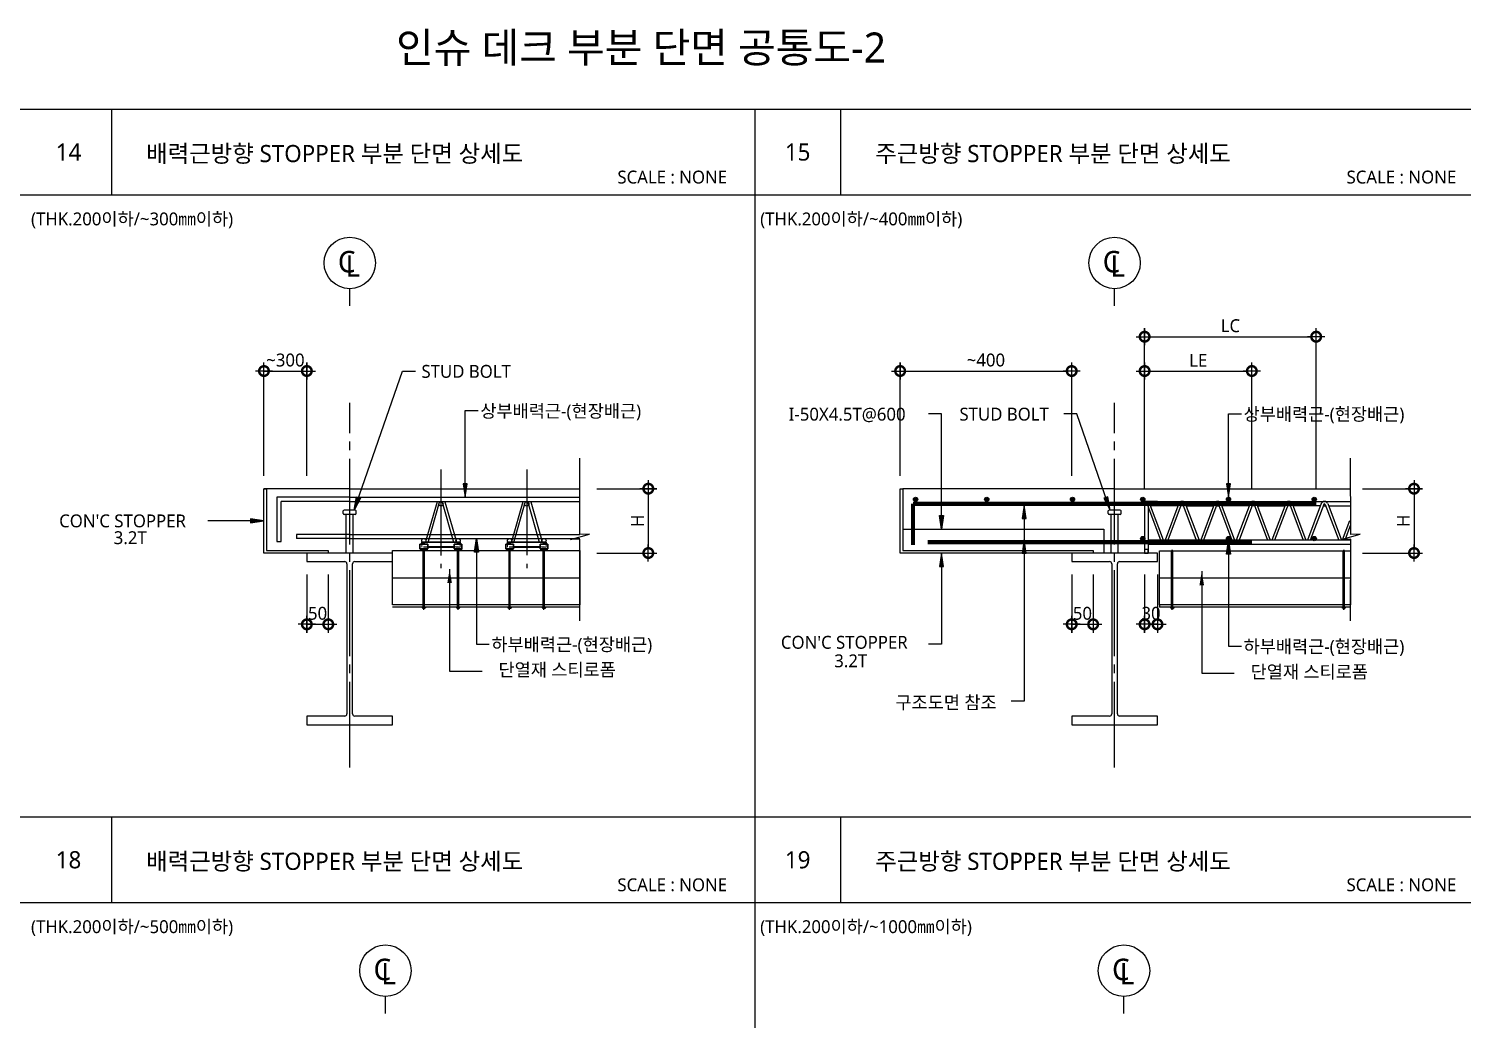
# Model space of a CAD drawing. Extents: x 517 to 33347, y 263 to 5437.
# Drawn here: x 19045 to 22387, y 3128 to 5437 of the extents above; entities that cross this region are included whole.
import ezdxf
from ezdxf.enums import TextEntityAlignment as Align

# ---------------------------------------------------------------- set-up
doc = ezdxf.new("R2010")
doc.units = 0
doc.header["$LTSCALE"] = 10
doc.header["$MEASUREMENT"] = 0
for name, pattern in [('CEN', [26, 20, -2, 2, -2]), ('CENTER', [2, 1.25, -0.25, 0.25, -0.25]), ('HIDDEN', [3, 2, -1])]:
    doc.linetypes.add(name, pattern=pattern)
for name, color, linetype in [('7DIM', 7, 'Continuous'), ('CEN', 1, 'CEN'), ('E', 7, 'Continuous'), ('E2', 7, 'Continuous'), ('SEC', 7, 'Continuous'), ('SYM', 6, 'Continuous'), ('SYM-BUB', 3, 'Continuous'), ('SYM-LEAD', 6, 'Continuous'), ('TABLE', 7, 'Continuous'), ('TEXT', 3, 'Continuous'), ('단열재', 7, 'Continuous')]:
    doc.layers.add(name, color=color, linetype=linetype)
for name, color, linetype, lineweight in [('숨은선', 2, 'HIDDEN', 20), ('외형선', 3, 'Continuous', 35), ('치수선', 1, 'Continuous', 18)]:
    doc.layers.add(name, color=color, linetype=linetype, lineweight=lineweight)
doc.styles.add('HD', font='malgun.ttf')
doc.styles.get("Standard").update_dxf_attribs({"font": 'malgun.ttf'})
doc.styles.add('스타일1', font='malgun.ttf')
doc.linetypes.add('BATTING', pattern='A,0.0001,-0.1,[134,ltypeshp.shx,S=0.1,R=0,X=-0.1,Y=0],-0.2,[134,ltypeshp.shx,S=0.1,R=180,X=0.1,Y=0],-0.1', length=0.4001)
doc.dimstyles.new('CJA', dxfattribs={"dimscale": 200, "dimtxt": 3, "dimasz": 1, "dimexe": 2, "dimexo": 3, "dimgap": 1, "dimtad": 1, "dimdec": 0, "dimzin": 1, "dimdsep": 46, "dimlunit": 6, "dimtxsty": '스타일1', "dimblk": 'GAUN-DOT', "dimcen": -2, "dimdle": 2, "dimclrd": 256, "dimclre": 256, "dimclrt": 3, "dimadec": 0, "dimazin": 0, "dimtfac": 1, "dimtdec": 0, "dimtix": 1, "dimtmove": 2, "dimatfit": 3, "dimldrblk": 'DOTSMALL', "dimfxl": 1, "dimtolj": 1, "dimtzin": 1, "dimarcsym": 0})
doc.dimstyles.new('ISO-25', dxfattribs={"dimtxt": 2.5, "dimasz": 2.5, "dimexe": 1.25, "dimexo": 0.625, "dimtad": 1, "dimtxsty": 'Standard', "dimcen": 2.5, "dimadec": 0, "dimazin": 0, "dimtfac": 1, "dimtmove": 0, "dimatfit": 3, "dimfxl": 1, "dimarcsym": 0})

# ---------------------------------------------------------------- blocks, each defined once
blk = doc.blocks.new('GAUN-DOT')
at = {"linetype": 'ByBlock'}
for p, q in [((2, 0), (-2, 0)), ((0, -2), (0, 2))]:
    blk.add_line(p, q, dxfattribs=at)
at = {"const_width": 2.25}
blk.add_lwpolyline([(0, 0.28125, 1), (0, -0.28125, 1)], format="xyb", close=True, dxfattribs=at)
blk = doc.blocks.new('*D132')
at = {"layer": '7DIM', "linetype": 'ByBlock', "lineweight": -2, "transparency": 16777216}
for p, q in [((22154.5, 4364.7), (22294.5, 4364.7)), ((22274.5, 4354.7), (22274.5, 4224.7)), ((22154.5, 4214.7), (22294.5, 4214.7))]:
    blk.add_line(p, q, dxfattribs=at)
at = {"layer": 'DEFPOINTS', "color": 0, "linetype": 'ByBlock', "transparency": 16777216}
for p in [(22124.5, 4364.7), (22124.5, 4214.7), (22274.5, 4214.7)]:
    blk.add_point(p, dxfattribs=at)
at = {"layer": '7DIM', "linetype": 'ByBlock', "lineweight": -2, "transparency": 16777216, "xscale": 10, "yscale": 10, "zscale": 10}
for p, rotation in [((22274.5, 4364.7), 90), ((22274.5, 4214.7), 270)]:
    blk.add_blockref('GAUN-DOT', p, dxfattribs=dict(at, rotation=rotation))
at = {"layer": '7DIM', "color": 3, "linetype": 'ByBlock', "transparency": 16777216, "insert": (22249.5, 4289.7), "char_height": 30, "attachment_point": 5, "rotation": 90, "style": '스타일1'}
blk.add_mtext('\\A1;H', dxfattribs=at)
blk = doc.blocks.new('_DotSmall')
at = {"color": 0, "linetype": 'ByBlock', "const_width": 0.5}
blk.add_lwpolyline([(-0.0625, 0, 1), (0.0625, 0, 1)], format="xyb", close=True, dxfattribs=at)
blk = doc.blocks.new('*D141')
at = {"layer": '7DIM', "linetype": 'ByBlock', "lineweight": -2, "transparency": 16777216}
for p, q in [((21476.4, 4164.7), (21476.4, 4028.5)), ((21526.4, 4164.7), (21526.4, 4028.5)), ((21466.4, 4048.5), (21456.4, 4048.5)), ((21476.4, 4048.5), (21526.4, 4048.5)), ((21536.4, 4048.5), (21546.4, 4048.5))]:
    blk.add_line(p, q, dxfattribs=at)
at = {"layer": 'DEFPOINTS', "color": 0, "linetype": 'ByBlock', "transparency": 16777216}
for p in [(21476.4, 4194.7), (21526.4, 4194.7), (21526.4, 4048.5)]:
    blk.add_point(p, dxfattribs=at)
at = {"layer": '7DIM', "linetype": 'ByBlock', "lineweight": -2, "transparency": 16777216, "xscale": 10, "yscale": 10, "zscale": 10}
blk.add_blockref('GAUN-DOT', (21476.4, 4048.5), dxfattribs=at)
at = {"layer": '7DIM', "linetype": 'ByBlock', "lineweight": -2, "transparency": 16777216, "xscale": 10, "yscale": 10, "zscale": 10, "rotation": 180}
blk.add_blockref('GAUN-DOT', (21526.4, 4048.5), dxfattribs=at)
at = {"layer": '7DIM', "color": 3, "linetype": 'ByBlock', "transparency": 16777216, "insert": (21501.4, 4074), "char_height": 30, "attachment_point": 5, "style": '스타일1'}
blk.add_mtext('\\A1;50', dxfattribs=at)
blk = doc.blocks.new('*D142')
at = {"layer": '7DIM', "linetype": 'ByBlock', "lineweight": -2, "transparency": 16777216}
for p, q in [((21076.4, 4394.7), (21076.4, 4659)), ((21476.4, 4394.7), (21476.4, 4659)), ((21086.4, 4639), (21466.4, 4639))]:
    blk.add_line(p, q, dxfattribs=at)
at = {"layer": 'DEFPOINTS', "color": 0, "linetype": 'ByBlock', "transparency": 16777216}
for p in [(21476.4, 4639), (21076.4, 4364.7), (21476.4, 4364.7)]:
    blk.add_point(p, dxfattribs=at)
at = {"layer": '7DIM', "linetype": 'ByBlock', "lineweight": -2, "transparency": 16777216, "xscale": 10, "yscale": 10, "zscale": 10, "rotation": 180}
blk.add_blockref('GAUN-DOT', (21076.4, 4639), dxfattribs=at)
at = {"layer": '7DIM', "linetype": 'ByBlock', "lineweight": -2, "transparency": 16777216, "xscale": 10, "yscale": 10, "zscale": 10}
blk.add_blockref('GAUN-DOT', (21476.4, 4639), dxfattribs=at)
at = {"layer": '7DIM', "color": 3, "linetype": 'ByBlock', "transparency": 16777216, "insert": (21276.4, 4664.5), "char_height": 30, "attachment_point": 5, "style": '스타일1'}
blk.add_mtext('\\A1;~400', dxfattribs=at)
blk = doc.blocks.new('*D143')
at = {"layer": '7DIM', "linetype": 'ByBlock', "lineweight": -2, "transparency": 16777216}
for p, q in [((21646.4, 4364.7), (21646.4, 4659)), ((21896.4, 4364.7), (21896.4, 4659)), ((21656.4, 4639), (21886.4, 4639))]:
    blk.add_line(p, q, dxfattribs=at)
at = {"layer": 'DEFPOINTS', "color": 0, "linetype": 'ByBlock', "transparency": 16777216}
for p in [(21896.4, 4639), (21646.4, 4334.7), (21896.4, 4334.7)]:
    blk.add_point(p, dxfattribs=at)
at = {"layer": '7DIM', "linetype": 'ByBlock', "lineweight": -2, "transparency": 16777216, "xscale": 10, "yscale": 10, "zscale": 10, "rotation": 180}
blk.add_blockref('GAUN-DOT', (21646.4, 4639), dxfattribs=at)
at = {"layer": '7DIM', "linetype": 'ByBlock', "lineweight": -2, "transparency": 16777216, "xscale": 10, "yscale": 10, "zscale": 10}
blk.add_blockref('GAUN-DOT', (21896.4, 4639), dxfattribs=at)
at = {"layer": '7DIM', "color": 3, "linetype": 'ByBlock', "transparency": 16777216, "insert": (21771.4, 4664), "char_height": 30, "attachment_point": 5, "style": '스타일1'}
blk.add_mtext('\\A1;LE', dxfattribs=at)
blk = doc.blocks.new('*D144')
at = {"layer": '7DIM', "linetype": 'ByBlock', "lineweight": -2, "transparency": 16777216}
for p, q in [((21646.4, 4364.7), (21646.4, 4739)), ((21656.4, 4719), (22036.4, 4719)), ((22046.4, 4364.7), (22046.4, 4739))]:
    blk.add_line(p, q, dxfattribs=at)
at = {"layer": 'DEFPOINTS', "color": 0, "linetype": 'ByBlock', "transparency": 16777216}
for p in [(22046.4, 4719), (21646.4, 4334.7), (22046.4, 4334.7)]:
    blk.add_point(p, dxfattribs=at)
at = {"layer": '7DIM', "linetype": 'ByBlock', "lineweight": -2, "transparency": 16777216, "xscale": 10, "yscale": 10, "zscale": 10, "rotation": 180}
blk.add_blockref('GAUN-DOT', (21646.4, 4719), dxfattribs=at)
at = {"layer": '7DIM', "linetype": 'ByBlock', "lineweight": -2, "transparency": 16777216, "xscale": 10, "yscale": 10, "zscale": 10}
blk.add_blockref('GAUN-DOT', (22046.4, 4719), dxfattribs=at)
at = {"layer": '7DIM', "color": 3, "linetype": 'ByBlock', "transparency": 16777216, "insert": (21846.4, 4744.5), "char_height": 30, "attachment_point": 5, "style": '스타일1'}
blk.add_mtext('\\A1;LC', dxfattribs=at)
blk = doc.blocks.new('*D145')
at = {"layer": '7DIM', "linetype": 'ByBlock', "lineweight": -2, "transparency": 16777216}
for p, q in [((21646.4, 4164.7), (21646.4, 4028.5)), ((21676.4, 4164.7), (21676.4, 4028.5)), ((21636.4, 4048.5), (21626.4, 4048.5)), ((21676.4, 4048.5), (21646.4, 4048.5)), ((21686.4, 4048.5), (21696.4, 4048.5))]:
    blk.add_line(p, q, dxfattribs=at)
at = {"layer": 'DEFPOINTS', "color": 0, "linetype": 'ByBlock', "transparency": 16777216}
for p in [(21646.4, 4194.7), (21676.4, 4194.7), (21646.4, 4048.5)]:
    blk.add_point(p, dxfattribs=at)
at = {"layer": '7DIM', "linetype": 'ByBlock', "lineweight": -2, "transparency": 16777216, "xscale": 10, "yscale": 10, "zscale": 10}
blk.add_blockref('GAUN-DOT', (21646.4, 4048.5), dxfattribs=at)
at = {"layer": '7DIM', "linetype": 'ByBlock', "lineweight": -2, "transparency": 16777216, "xscale": 10, "yscale": 10, "zscale": 10, "rotation": 180}
blk.add_blockref('GAUN-DOT', (21676.4, 4048.5), dxfattribs=at)
at = {"layer": '7DIM', "color": 3, "linetype": 'ByBlock', "transparency": 16777216, "insert": (21661.4, 4074), "char_height": 30, "attachment_point": 5, "style": '스타일1'}
blk.add_mtext('\\A1;30', dxfattribs=at)
blk = doc.blocks.new('*D49')
at = {"layer": '7DIM', "linetype": 'ByBlock', "lineweight": -2, "transparency": 16777216}
for p, q in [((20369.3, 4364.7), (20509.3, 4364.7)), ((20489.3, 4354.7), (20489.3, 4224.7)), ((20369.3, 4214.7), (20509.3, 4214.7))]:
    blk.add_line(p, q, dxfattribs=at)
at = {"layer": 'DEFPOINTS', "color": 0, "linetype": 'ByBlock', "transparency": 16777216}
for p in [(20339.3, 4364.7), (20339.3, 4214.7), (20489.3, 4214.7)]:
    blk.add_point(p, dxfattribs=at)
at = {"layer": '7DIM', "linetype": 'ByBlock', "lineweight": -2, "transparency": 16777216, "xscale": 10, "yscale": 10, "zscale": 10}
for p, rotation in [((20489.3, 4364.7), 90), ((20489.3, 4214.7), 270)]:
    blk.add_blockref('GAUN-DOT', p, dxfattribs=dict(at, rotation=rotation))
at = {"layer": '7DIM', "color": 3, "linetype": 'ByBlock', "transparency": 16777216, "insert": (20464.3, 4289.7), "char_height": 30, "attachment_point": 5, "rotation": 90, "style": '스타일1'}
blk.add_mtext('\\A1;H', dxfattribs=at)
blk = doc.blocks.new('*D50')
at = {"layer": '7DIM', "linetype": 'ByBlock', "lineweight": -2, "transparency": 16777216}
for p, q in [((19593.2, 4394.7), (19593.2, 4659)), ((19693.2, 4394.7), (19693.2, 4659)), ((19583.2, 4639), (19573.2, 4639)), ((19593.2, 4639), (19693.2, 4639)), ((19703.2, 4639), (19713.2, 4639))]:
    blk.add_line(p, q, dxfattribs=at)
at = {"layer": 'DEFPOINTS', "color": 0, "linetype": 'ByBlock', "transparency": 16777216}
for p in [(19693.2, 4639), (19593.2, 4364.7), (19693.2, 4364.7)]:
    blk.add_point(p, dxfattribs=at)
at = {"layer": '7DIM', "linetype": 'ByBlock', "lineweight": -2, "transparency": 16777216, "xscale": 10, "yscale": 10, "zscale": 10}
blk.add_blockref('GAUN-DOT', (19593.2, 4639), dxfattribs=at)
at = {"layer": '7DIM', "linetype": 'ByBlock', "lineweight": -2, "transparency": 16777216, "xscale": 10, "yscale": 10, "zscale": 10, "rotation": 180}
blk.add_blockref('GAUN-DOT', (19693.2, 4639), dxfattribs=at)
at = {"layer": '7DIM', "color": 3, "linetype": 'ByBlock', "transparency": 16777216, "insert": (19643.2, 4664.5), "char_height": 30, "attachment_point": 5, "style": '스타일1'}
blk.add_mtext('\\A1;~300', dxfattribs=at)
blk = doc.blocks.new('*D51')
at = {"layer": '7DIM', "linetype": 'ByBlock', "lineweight": -2, "transparency": 16777216}
for p, q in [((19693.2, 4164.7), (19693.2, 4028.5)), ((19743.2, 4164.7), (19743.2, 4028.5)), ((19683.2, 4048.5), (19673.2, 4048.5)), ((19693.2, 4048.5), (19743.2, 4048.5)), ((19753.2, 4048.5), (19763.2, 4048.5))]:
    blk.add_line(p, q, dxfattribs=at)
at = {"layer": 'DEFPOINTS', "color": 0, "linetype": 'ByBlock', "transparency": 16777216}
for p in [(19693.2, 4194.7), (19743.2, 4194.7), (19743.2, 4048.5)]:
    blk.add_point(p, dxfattribs=at)
at = {"layer": '7DIM', "linetype": 'ByBlock', "lineweight": -2, "transparency": 16777216, "xscale": 10, "yscale": 10, "zscale": 10}
blk.add_blockref('GAUN-DOT', (19693.2, 4048.5), dxfattribs=at)
at = {"layer": '7DIM', "linetype": 'ByBlock', "lineweight": -2, "transparency": 16777216, "xscale": 10, "yscale": 10, "zscale": 10, "rotation": 180}
blk.add_blockref('GAUN-DOT', (19743.2, 4048.5), dxfattribs=at)
at = {"layer": '7DIM', "color": 3, "linetype": 'ByBlock', "transparency": 16777216, "insert": (19718.2, 4074), "char_height": 30, "attachment_point": 5, "style": '스타일1'}
blk.add_mtext('\\A1;50', dxfattribs=at)
blk = doc.blocks.new('123')
at = {"layer": '숨은선', "ltscale": 0.5}
for p, q in [((1428.6, 683.4), (1428.6, 690.4)), ((1442.6, 684.4), (1428.6, 684.4)), ((1428.6, 683.4), (1442.6, 683.4)), ((1504.6, 684.4), (1518.6, 684.4)), ((1504.6, 683.4), (1518.6, 683.4)), ((1518.6, 683.4), (1518.6, 690.4))]:
    blk.add_line(p, q, dxfattribs=at)
at = {"layer": '외형선'}
for p, q in [((1424.6, 690.4), (1442.6, 690.4)), ((1424.6, 690.4), (1424.6, 679.4)), ((1424.6, 679.4), (1442.6, 679.4)), ((1426.1, 679.4), (1426.1, 675.4)), ((1426.1, 675.4), (1441.1, 675.4)), ((1428.6, 695.4), (1518.6, 695.4)), ((1428.6, 690.4), (1428.6, 695.4)), ((1441.1, 679.4), (1441.1, 675.4)), ((1442.6, 683.4), (1442.6, 690.4)), ((1504.6, 684.4), (1442.6, 684.4)), ((1504.6, 683.4), (1442.6, 683.4)), ((1442.6, 679.4), (1442.6, 683.4)), ((1504.6, 690.4), (1522.6, 690.4)), ((1504.6, 690.4), (1504.6, 683.4)), ((1504.6, 679.4), (1504.6, 683.4)), ((1522.6, 679.4), (1504.6, 679.4)), ((1506.1, 679.4), (1506.1, 675.4)), ((1506.1, 675.4), (1521.1, 675.4)), ((1518.6, 695.4), (1518.6, 690.4)), ((1521.1, 679.4), (1521.1, 675.4)), ((1522.6, 690.4), (1522.6, 679.4))]:
    blk.add_line(p, q, dxfattribs=at)
blk = doc.blocks.new('볼트')
at = {"linetype": 'ByBlock'}
for p, q in [((181034, -2386.5), (181034, -2255)), ((181034, -2255), (181037, -2255)), ((181037, -2386.5), (181037, -2255))]:
    blk.add_line(p, q, dxfattribs=at)
at = {"layer": 'CEN', "linetype": 'CENTER'}
blk.add_line((181035.5, -2392.6), (181035.5, -2255), dxfattribs=at)
at = {"layer": 'E2', "linetype": 'ByBlock'}
blk.add_line((181035.5, -2387.5), (181035.5, -2389.5), dxfattribs=at)
for points in [[(181030.5, -2387.5), (181030.5, -2386.5), (181040.5, -2386.5), (181040.5, -2387.5)], [(181033, -2389.5), (181033, -2387.5), (181038, -2387.5), (181038, -2389.5)]]:
    blk.add_lwpolyline(points, close=True, dxfattribs=at)

msp = doc.modelspace()

# ---------------------------------------------------------------- hatches: boundary and pattern name
at = {"linetype": 'ByBlock'}
h = msp.add_hatch(color=256, dxfattribs=at)
h.paths.add_polyline_path([(21560.5, 4345.9), (21556.1, 4344.3), (21566.4, 4314.7)])
h.paths.add_polyline_path([(21556.1, 4344.3), (21551.6, 4342.8), (21566.4, 4314.7)])
at = {"layer": 'SEC'}
h = msp.add_hatch(color=3, dxfattribs=at)
edge = h.paths.add_edge_path()
edge.add_arc((21112.4, 4339.8), 5, 0, 360)
h = msp.add_hatch(color=3, dxfattribs=at)
edge = h.paths.add_edge_path()
edge.add_arc((21278.3, 4339.8), 5, 0, 360)
h = msp.add_hatch(color=3, dxfattribs=at)
edge = h.paths.add_edge_path()
edge.add_arc((21478.3, 4339.8), 5, 0, 360)
h = msp.add_hatch(color=3, dxfattribs=at)
edge = h.paths.add_edge_path()
edge.add_arc((21642, 4339.8), 5, 0, 360)
h = msp.add_hatch(color=3, dxfattribs=at)
edge = h.paths.add_edge_path()
edge.add_arc((21842, 4339.8), 5, 0, 360)
h = msp.add_hatch(color=3, dxfattribs=at)
edge = h.paths.add_edge_path()
edge.add_arc((22042, 4339.8), 5, 0, 360)
h = msp.add_hatch(color=3, dxfattribs=at)
edge = h.paths.add_edge_path()
edge.add_arc((21642, 4248.3), 5, 0, 360)
h = msp.add_hatch(color=3, dxfattribs=at)
edge = h.paths.add_edge_path()
edge.add_arc((21842, 4248.3), 5, 0, 360)
h = msp.add_hatch(color=3, dxfattribs=at)
edge = h.paths.add_edge_path()
edge.add_arc((22042, 4248.3), 5, 0, 360)
at = {"layer": 'SYM-LEAD'}
h = msp.add_hatch(color=256, dxfattribs=at)
h.paths.add_polyline_path([(19809.1, 4345.9), (19813.5, 4344.3), (19803.2, 4314.7)])
h.paths.add_polyline_path([(19813.5, 4344.3), (19818, 4342.8), (19803.2, 4314.7)])
h = msp.add_hatch(color=256, dxfattribs=at)
h.paths.add_polyline_path([(20067.3, 4376.1), (20062.6, 4376.1), (20062.6, 4344.7)])
h.paths.add_polyline_path([(20062.6, 4376.1), (20057.9, 4376.1), (20062.6, 4344.7)])
h = msp.add_hatch(color=256, dxfattribs=at)
h.paths.add_polyline_path([(21846.7, 4376.2), (21842, 4376.2), (21842, 4344.8)])
h.paths.add_polyline_path([(21842, 4376.2), (21837.3, 4376.2), (21842, 4344.8)])
h = msp.add_hatch(color=256, dxfattribs=at)
h.paths.add_polyline_path([(21360.6, 4294.9), (21365.3, 4294.9), (21365.3, 4326.3)])
h.paths.add_polyline_path([(21365.3, 4294.9), (21370, 4294.9), (21365.3, 4326.3)])
h = msp.add_hatch(color=256, dxfattribs=at)
h.paths.add_polyline_path([(19561.8, 4294.4), (19561.8, 4289.7), (19593.2, 4289.7)])
h.paths.add_polyline_path([(19561.8, 4289.7), (19561.8, 4284.9), (19593.2, 4289.7)])
h = msp.add_hatch(color=256, dxfattribs=at)
h.paths.add_polyline_path([(21172.6, 4270.7), (21172.6, 4302.1), (21167.9, 4302.1)])
h.paths.add_polyline_path([(21172.6, 4270.7), (21177.4, 4302.1), (21172.6, 4302.1)])
h = msp.add_hatch(color=256, dxfattribs=at)
h.paths.add_polyline_path([(20088.4, 4248.2), (20088.4, 4216.7), (20093.1, 4216.7)])
h.paths.add_polyline_path([(20088.4, 4248.2), (20083.7, 4216.7), (20088.4, 4216.7)])
h = msp.add_hatch(color=256, dxfattribs=at)
h.paths.add_polyline_path([(21360.6, 4214.3), (21365.3, 4214.3), (21365.3, 4245.7)])
h.paths.add_polyline_path([(21365.3, 4214.3), (21370, 4214.3), (21365.3, 4245.7)])
h = msp.add_hatch(color=256, dxfattribs=at)
h.paths.add_polyline_path([(21172.6, 4214.7), (21172.6, 4183.2), (21167.9, 4183.2)])
h.paths.add_polyline_path([(21172.6, 4214.7), (21177.4, 4183.2), (21172.6, 4183.2)])
h = msp.add_hatch(color=256, dxfattribs=at)
h.paths.add_polyline_path([(21842, 4243.3), (21842, 4211.9), (21846.7, 4211.9)])
h.paths.add_polyline_path([(21842, 4243.3), (21837.3, 4211.9), (21842, 4211.9)])

# ---------------------------------------------------------------- linework, layer by layer
at = {"linetype": 'ByBlock'}
for p, q in [((17337.5, 5049.6), (24137.5, 5049.6)), ((20329.8, 4094.2), (19893.2, 4094.2)), ((20329.8, 4088.7), (19893.2, 4088.7)), ((22126.8, 4094.2), (21681.4, 4094.2)), ((21681.4, 4094.2), (21681.4, 4088.7)), ((22126.8, 4088.7), (21681.4, 4088.7))]:
    msp.add_line(p, q, dxfattribs=at)
at = {"linetype": 'BATTING', "ltscale": 15.5}
for p, q in [((19893.2, 4157.2), (20329.8, 4157.2)), ((21681.4, 4156.9), (22126.8, 4156.9))]:
    msp.add_line(p, q, dxfattribs=at)
at = {"linetype": 'Continuous'}
msp.add_lwpolyline([(21560.5, 4345.9), (21551.6, 4342.8), (21566.4, 4314.7), (21560.5, 4345.9)], dxfattribs=at)
at = {"color": 3, "linetype": 'Continuous', "const_width": 10}
for points in [[(21106.4, 4329.7), (21576.4, 4329.7)], [(21106.4, 4329.7), (21106.4, 4233.7)], [(22047, 4329.7), (21576.4, 4329.7)], [(21140.6, 4239.8), (21576.4, 4239.8)], [(21896.4, 4239.7), (21576.4, 4239.7)]]:
    msp.add_lwpolyline(points, dxfattribs=at)
at = {"layer": 'CEN', "linetype": 'CEN'}
for p, q in [((19793.2, 3714.5), (19793.2, 4564.7)), ((21576.4, 3714.5), (21576.4, 4564.7)), ((20005.9, 4409.2), (20005.9, 4179.2)), ((20205.9, 4409.7), (20205.9, 4179.7))]:
    msp.add_line(p, q, dxfattribs=at)
at = {"layer": 'E', "linetype": 'ByBlock'}
for p, q in [((19793.2, 4364.7), (19593.2, 4364.7)), ((21576.4, 4364.7), (21082.4, 4364.7))]:
    msp.add_line(p, q, dxfattribs=at)
at = {"layer": 'E', "color": 3, "linetype": 'ByBlock'}
msp.add_line((19623.2, 4344.7), (19623.2, 4334.7), dxfattribs=at)
at = {"layer": 'E', "color": 3}
for p, q in [((19793.2, 4344.7), (19623.2, 4344.7)), ((19623.2, 4344.7), (19623.2, 4241.4)), ((19793.2, 4334.7), (19633.2, 4334.7)), ((19633.2, 4241.4), (19633.2, 4334.7)), ((19793.2, 4344.7), (20329.8, 4344.7)), ((19793.2, 4334.7), (20329.8, 4334.7)), ((19793.2, 4258.2), (19669.2, 4258.2)), ((19669.2, 4258.2), (19669.2, 4248.2)), ((19793.2, 4248.2), (19669.2, 4248.2)), ((19793.2, 4258.2), (20329.8, 4258.2)), ((19793.2, 4248.2), (20329.8, 4248.2)), ((19623.2, 4241.4), (19633.2, 4241.4))]:
    msp.add_line(p, q, dxfattribs=at)
at = {"layer": 'E'}
for p, q in [((19996.7, 4334.2), (19970.9, 4243.9)), ((19976.6, 4242.2), (20002.6, 4333)), ((20035.2, 4242.2), (20009.4, 4332.5)), ((20015.2, 4334.2), (20041, 4243.9)), ((20196.7, 4334.2), (20170.9, 4243.9)), ((20176.6, 4242.2), (20202.5, 4332.6)), ((20235.2, 4242.2), (20209.4, 4332.6)), ((20215.2, 4334.2), (20241, 4243.9)), ((21646.4, 4334.7), (22126.8, 4334.7)), ((21676.5, 4334.7), (21646.4, 4334.7)), ((21646.4, 4334.7), (21646.4, 4324.7)), ((21646.4, 4334.7), (21646.4, 4222.7)), ((21654.4, 4334.7), (21654.4, 4214.7)), ((21683.9, 4244.7), (21654.4, 4322.9)), ((21683.9, 4244.7), (21654.4, 4322.9)), ((21690.3, 4244.7), (21656.4, 4334.7)), ((21724.3, 4324.7), (21660.2, 4324.7)), ((21690.3, 4244.7), (21660.2, 4324.7)), ((21726.3, 4329.8), (21694.2, 4244.7)), ((21731.9, 4327.7), (21700.6, 4244.7)), ((21736.8, 4324.7), (21730.7, 4324.7)), ((21736.8, 4324.7), (21730.7, 4324.7)), ((21735.6, 4327.7), (21766.9, 4244.7)), ((21741.2, 4329.8), (21773.3, 4244.7)), ((21743.2, 4324.7), (21807.3, 4324.7)), ((21809.3, 4329.8), (21777.2, 4244.7)), ((21814.9, 4327.7), (21783.6, 4244.7)), ((21813.7, 4324.7), (21819.8, 4324.7)), ((21813.7, 4324.7), (21819.8, 4324.7)), ((21818.6, 4327.7), (21849.9, 4244.7)), ((21824.2, 4329.8), (21856.3, 4244.7)), ((21890.3, 4324.7), (21826.2, 4324.7)), ((21892.3, 4329.8), (21860.2, 4244.7)), ((21897.9, 4327.7), (21866.6, 4244.7)), ((21902.8, 4324.7), (21896.7, 4324.7)), ((21902.8, 4324.7), (21896.7, 4324.7)), ((21901.6, 4327.7), (21932.9, 4244.7)), ((21907.2, 4329.8), (21939.3, 4244.7)), ((21909.2, 4324.7), (21973.3, 4324.7)), ((21975.3, 4329.8), (21943.2, 4244.7)), ((21980.9, 4327.7), (21949.6, 4244.7)), ((21985.8, 4324.7), (21979.7, 4324.7)), ((21985.8, 4324.7), (21979.7, 4324.7)), ((21984.6, 4327.7), (22015.9, 4244.7)), ((21990.2, 4329.8), (22022.3, 4244.7)), ((22056.3, 4324.7), (21992.2, 4324.7)), ((22058.3, 4329.8), (22026.2, 4244.7)), ((22063.9, 4327.7), (22032.6, 4244.7)), ((22062.7, 4324.7), (22068.8, 4324.7)), ((22062.7, 4324.7), (22068.8, 4324.7)), ((22067.6, 4327.7), (22098.9, 4244.7)), ((22073.2, 4329.8), (22105.3, 4244.7)), ((22075.2, 4324.7), (22126.8, 4324.7)), ((22123.8, 4289.7), (22106.9, 4244.7)), ((22126.8, 4280.6), (22113.3, 4244.7)), ((21646.4, 4242.7), (21646.4, 4232.7)), ((22126.8, 4244.7), (21654.4, 4244.7)), ((22126.8, 4234.7), (21654.4, 4234.7))]:
    msp.add_line(p, q, dxfattribs=at)
for points in [[(19970.9, 4243.9, 1.007389), (19976.7, 4242.5, 0.046868)], [(20041, 4243.9, -1.007389), (20035.2, 4242.5, -0.046868)], [(20170.9, 4243.9, 1.007389), (20176.7, 4242.5, 0.046868)], [(20241, 4243.9, -1.007389), (20235.2, 4242.5, -0.046868)]]:
    msp.add_lwpolyline(points, format="xyb", dxfattribs=at)
at = {"layer": 'E', "linetype": 'ByBlock'}
msp.add_lwpolyline([(21654.4, 4222.7), (21646.4, 4222.7), (21646.4, 4214.7), (21654.4, 4214.7)], close=True, dxfattribs=at)
at = {"layer": 'E'}
for centre, radius, start, end in [((19998.1, 4326), 8.29, 57.0066, 102.7953), ((20014.4, 4325.9), 8.29, 84.6876, 127.141), ((20197.5, 4325.9), 8.29, 52.859, 95.3124), ((20214.4, 4325.9), 8.29, 84.6876, 127.141), ((21733.7, 4327), 8, 20.6208, 159.3792), ((21733.7, 4327), 2, 20.6208, 159.3792), ((21816.7, 4327), 8, 20.6208, 159.3792), ((21816.7, 4327), 2, 20.6208, 159.3792), ((21899.7, 4327), 8, 20.6208, 159.3792), ((21899.7, 4327), 2, 20.6208, 159.3792), ((21982.7, 4327), 8, 20.6208, 159.3792), ((21982.7, 4327), 2, 20.6208, 159.3792), ((22065.7, 4327), 8, 20.6208, 159.3792), ((22065.7, 4327), 2, 20.6208, 159.3792)]:
    msp.add_arc(centre, radius, start, end, dxfattribs=at)
at = {"layer": 'E2', "color": 4}
for p, q in [((19593.2, 4214.7), (19593.2, 4364.7)), ((19593.2, 4364.7), (19599.2, 4364.7)), ((19599.2, 4364.7), (19599.2, 4220.7)), ((21076.4, 4364.7), (21082.4, 4364.7)), ((21076.4, 4214.7), (21076.4, 4364.7)), ((21082.4, 4364.7), (21082.4, 4220.7)), ((21082.4, 4270.7), (21551.4, 4270.7)), ((21551.4, 4270.7), (21551.4, 4214.7)), ((19743.2, 4214.7), (19593.2, 4214.7)), ((19599.2, 4220.7), (19743.2, 4220.7)), ((19743.2, 4220.7), (19743.2, 4214.7)), ((21526.4, 4214.7), (21076.4, 4214.7)), ((21082.4, 4220.7), (21526.4, 4220.7)), ((21526.4, 4220.7), (21526.4, 4214.7))]:
    msp.add_line(p, q, dxfattribs=at)
at = {"layer": 'E2'}
for p, q in [((19793.2, 4364.7), (20329.8, 4364.7)), ((21576.4, 4364.7), (22126.8, 4364.7))]:
    msp.add_line(p, q, dxfattribs=at)
at = {"layer": 'E2', "linetype": 'ByBlock'}
for p, q in [((19778.2, 4306.7), (19778.2, 4312.7)), ((19808.2, 4306.7), (19808.2, 4312.7)), ((21561.4, 4306.7), (21561.4, 4312.7)), ((21591.4, 4306.7), (21591.4, 4312.7)), ((19785.2, 4214.7), (19785.2, 4304.7)), ((19801.2, 4214.7), (19801.2, 4304.7)), ((21568.4, 4214.7), (21568.4, 4304.7)), ((21584.4, 4214.7), (21584.4, 4304.7))]:
    msp.add_line(p, q, dxfattribs=at)
for centre, start, end in [((19780.2, 4312.7), 90, 180), ((19806.2, 4312.7), 0, 90), ((21563.4, 4312.7), 90, 180), ((21589.4, 4312.7), 0, 90), ((19780.2, 4306.7), 180, 270), ((19806.2, 4306.7), 270, 0), ((21563.4, 4306.7), 180, 270), ((21589.4, 4306.7), 270, 0)]:
    msp.add_arc(centre, 2, start, end, dxfattribs=at)
at = {"layer": 'SEC'}
for p, q in [((19806.2, 4314.7), (19780.2, 4314.7)), ((21589.4, 4314.7), (21563.4, 4314.7)), ((19806.2, 4304.7), (19780.2, 4304.7)), ((21589.4, 4304.7), (21563.4, 4304.7)), ((19693.2, 4214.7), (19693.2, 4194.7)), ((19893.2, 4214.7), (19693.2, 4214.7)), ((19893.2, 4194.7), (19893.2, 4214.7)), ((21476.4, 4214.7), (21476.4, 4194.7)), ((21676.4, 4214.7), (21476.4, 4214.7)), ((21676.4, 4194.7), (21676.4, 4214.7)), ((19693.2, 4194.7), (19781.5, 4194.7)), ((19786.6, 4189.6), (19786.6, 3839.6)), ((19799.9, 3839.6), (19799.9, 4189.6)), ((19805, 4194.7), (19893.2, 4194.7)), ((21476.4, 4194.7), (21564.6, 4194.7)), ((21569.8, 4189.6), (21569.8, 3839.6)), ((21583.1, 3839.6), (21583.1, 4189.6)), ((21588.2, 4194.7), (21676.4, 4194.7)), ((19693.2, 3834.5), (19693.2, 3814.5)), ((19781.5, 3834.5), (19693.2, 3834.5)), ((19693.2, 3814.5), (19893.2, 3814.5)), ((19893.2, 3834.5), (19805, 3834.5)), ((19893.2, 3814.5), (19893.2, 3834.5)), ((21476.4, 3834.5), (21476.4, 3814.5)), ((21564.6, 3834.5), (21476.4, 3834.5)), ((21476.4, 3814.5), (21676.4, 3814.5)), ((21676.4, 3834.5), (21588.2, 3834.5)), ((21676.4, 3814.5), (21676.4, 3834.5))]:
    msp.add_line(p, q, dxfattribs=at)
for centre in [(20005.9, 4329.2), (20205.9, 4329.2), (19965.9, 4243.2), (20045.9, 4243.2), (20165.9, 4243.2), (20245.9, 4243.2)]:
    msp.add_circle(centre, 5, dxfattribs=at)
at = {"layer": 'SEC', "color": 3}
for centre in [(21112.4, 4339.8), (21278.3, 4339.8), (21478.3, 4339.8), (21642, 4339.8), (21842, 4339.8), (22042, 4339.8), (21642, 4248.3), (21842, 4248.3), (22042, 4248.3)]:
    msp.add_circle(centre, 5, dxfattribs=at)
at = {"layer": 'SEC'}
for centre, start, end in [((19781.5, 4189.6), 0, 90), ((19805, 4189.6), 90, 180), ((21564.6, 4189.6), 0, 90), ((21588.2, 4189.6), 90, 180), ((19781.5, 3839.6), 270, 0), ((19805, 3839.6), 180, 270), ((21564.6, 3839.6), 270, 0), ((21588.2, 3839.6), 180, 270)]:
    msp.add_arc(centre, 5.11, start, end, dxfattribs=at)
at = {"layer": 'SYM'}
for points in [[(20329.7, 4056.4), (20329.8, 4247), (20307.6, 4246.6), (20351.8, 4258.5), (20329.8, 4258), (20329.8, 4436.1)], [(22126.7, 4056.4), (22126.9, 4247), (22104.6, 4246.6), (22148.8, 4258.5), (22126.9, 4258), (22126.8, 4436.1)]]:
    msp.add_lwpolyline(points, dxfattribs=at)
at = {"layer": 'SYM-BUB', "color": 6, "linetype": 'ByBlock'}
for p, q in [((19793.2, 4791), (19793.2, 4831)), ((21576.4, 4791), (21576.4, 4831)), ((19876.4, 3141), (19876.4, 3181)), ((21598.2, 3141), (21598.2, 3181))]:
    msp.add_line(p, q, dxfattribs=at)
for centre in [(19793.2, 4891), (21576.4, 4891), (19876.4, 3241), (21598.2, 3241)]:
    msp.add_circle(centre, 60, dxfattribs=at)
at = {"layer": 'SYM-LEAD'}
for p, q in [((21365.3, 4326.3), (21365.3, 4124.4)), ((19593.2, 4289.7), (19462.7, 4289.7))]:
    msp.add_line(p, q, dxfattribs=at)
for points in [[(19803.2, 4314.7), (19916.1, 4639), (19946.1, 4639)], [(20062.6, 4344.7), (20062.6, 4546.6), (20092.6, 4546.6)], [(21172.6, 4270.7), (21172.6, 4539.3), (21142.6, 4539.3)], [(21566.4, 4314.7), (21488.2, 4539.3), (21458.2, 4539.3)], [(21842, 4344.8), (21842, 4539.3), (21872, 4539.3)], [(19809.1, 4345.9), (19818, 4342.8), (19803.2, 4314.7), (19809.1, 4345.9)], [(20067.3, 4376.1), (20057.9, 4376.1), (20062.6, 4344.7), (20067.3, 4376.1)], [(21846.7, 4376.2), (21837.3, 4376.2), (21842, 4344.8), (21846.7, 4376.2)], [(21360.6, 4294.9), (21370, 4294.9), (21365.3, 4326.3), (21360.6, 4294.9)], [(19561.8, 4294.4), (19561.8, 4284.9), (19593.2, 4289.7), (19561.8, 4294.4)], [(21167.9, 4302.1), (21177.4, 4302.1), (21172.6, 4270.7), (21167.9, 4302.1)], [(20093.1, 4216.7), (20083.7, 4216.7), (20088.4, 4248.2), (20093.1, 4216.7)], [(20088.4, 4248.2), (20088.4, 4002.2), (20118.4, 4002.2)], [(21365.3, 4245.7), (21365.3, 3869.6), (21335.3, 3869.6)], [(21360.6, 4214.3), (21370, 4214.3), (21365.3, 4245.7), (21360.6, 4214.3)], [(21172.6, 4214.7), (21172.6, 4002.6), (21142.6, 4002.6)], [(21167.9, 4183.2), (21177.4, 4183.2), (21172.6, 4214.7), (21167.9, 4183.2)], [(21846.7, 4211.9), (21837.3, 4211.9), (21842, 4243.3), (21846.7, 4211.9)], [(21842, 4243.3), (21842, 3997.4), (21872, 3997.4)]]:
    msp.add_lwpolyline(points, dxfattribs=at)
at = {"layer": 'TABLE', "color": 4}
for p, q in [((19237.5, 5249.6), (19237.5, 5049.6)), ((20937.5, 5249.6), (20937.5, 5049.6)), ((17337.5, 5049.6), (24137.5, 5049.6)), ((19237.5, 3599.6), (19237.5, 3399.6)), ((20937.5, 3599.6), (20937.5, 3399.6)), ((17337.5, 3399.6), (24137.5, 3399.6))]:
    msp.add_line(p, q, dxfattribs=at)
at = {"layer": 'TABLE', "color": 3}
for p, q in [((20737.5, 5249.6), (20737.5, 299.6)), ((17337.5, 3599.6), (24137.5, 3599.6))]:
    msp.add_line(p, q, dxfattribs=at)
msp.add_lwpolyline([(17337.5, 5249.6), (24137.5, 5249.6), (24137.5, 299.6), (17337.5, 299.6)], close=True, dxfattribs=at)
at = {"layer": '단열재', "ltscale": 10}
for points in [[(19893.2, 4220.2), (20329.8, 4220.2), (20329.8, 4094.2), (19893.2, 4094.2)], [(21681.4, 4219.7), (22126.8, 4219.7), (22126.8, 4094.2), (21681.4, 4094.2)]]:
    msp.add_lwpolyline(points, close=True, dxfattribs=at)

# ---------------------------------------------------------------- block references
at = {"linetype": 'ByBlock'}
for p in [(-161069.5, 6475.2), (-160989.5, 6475.2), (-160869.5, 6475.2), (-160789.5, 6475.2)]:
    msp.add_blockref('볼트', p, dxfattribs=at)
at = {"linetype": 'ByBlock', "xscale": -1}
for p in [(202746.4, 6475.2), (203146.4, 6475.2)]:
    msp.add_blockref('볼트', p, dxfattribs=at)
at = {"layer": '치수선', "xscale": -1}
for p in [(21479.5, 3544.8), (21679.5, 3544.8)]:
    msp.add_blockref('123', p, dxfattribs=at)

# ---------------------------------------------------------------- texts
at = {"layer": 'TEXT', "style": '스타일1'}
msp.add_text('인슈 데크 부분 단면 공통도-2', height=70, dxfattribs=at).set_placement((19901, 5358.2))
at = {"layer": 'TEXT', "color": 6, "linetype": 'ByBlock', "style": '스타일1'}
for s, p in [('14', (19137.5, 5149.6)), ('15', (20837.5, 5149.6)), ('18', (19137.5, 3499.6)), ('19', (20837.5, 3499.6))]:
    msp.add_text(s, height=40, dxfattribs=at).set_placement(p, align=Align.MIDDLE_CENTER)
at = {"layer": 'TEXT', "linetype": 'ByBlock'}
for s, height, style, p in [('배력근방향 STOPPER 부분 단면 상세도', 40, '스타일1', (19318.4, 5126)), ('주근방향 STOPPER 부분 단면 상세도', 40, '스타일1', (21018.4, 5126)), ('(THK.200이하/~300㎜이하)', 30, '스타일1', (19050.1, 4978.6)), ('(THK.200이하/~400㎜이하)', 30, '스타일1', (20750.1, 4978.6)), ('C', 50, 'HD', (19765.4, 4868.9)), ('C', 50, 'HD', (21548.6, 4868.9)), ('L', 50, 'HD', (19783.4, 4858.9)), ('L', 50, 'HD', (21566.6, 4858.9)), ('STUD BOLT', 30, '스타일1', (19960.4, 4623.2)), ('상부배력근-(현장배근)', 30, '스타일1', (20097.7, 4530.8)), ('I-50X4.5T@600', 30, '스타일1', (20816.6, 4523.4)), ('STUD BOLT', 30, '스타일1', (21214.7, 4523.5)), ('상부배력근-(현장배근)', 30, '스타일1', (21877.1, 4523.5)), ("CON'C STOPPER", 30, '스타일1', (19115.7, 4274.6)), ('3.2T', 30, '스타일1', (19242.9, 4235.5)), ('하부배력근-(현장배근)', 30, '스타일1', (20123.5, 3986.4)), ("CON'C STOPPER", 30, '스타일1', (20798.4, 3991.5)), ('하부배력근-(현장배근)', 30, '스타일1', (21877.1, 3981.6)), ('하부배력근-(현장배근)', 30, '스타일1', (21877.1, 3981.6)), ('3.2T', 30, '스타일1', (20922.8, 3948.4)), ('구조도면 참조', 30, '스타일1', (21065.3, 3851.3)), ('배력근방향 STOPPER 부분 단면 상세도', 40, '스타일1', (19318.4, 3476)), ('주근방향 STOPPER 부분 단면 상세도', 40, '스타일1', (21018.4, 3476)), ('(THK.200이하/~500㎜이하)', 30, '스타일1', (19050.1, 3328.6)), ('(THK.200이하/~1000㎜이하)', 30, '스타일1', (20750.1, 3328.6)), ('C', 50, 'HD', (19848.6, 3218.9)), ('L', 50, 'HD', (19866.6, 3208.9)), ('C', 50, 'HD', (21570.4, 3218.9)), ('L', 50, 'HD', (21588.4, 3208.9))]:
    msp.add_text(s, height=height, dxfattribs=dict(at, style=style)).set_placement(p)
at = {"layer": 'TEXT', "color": 3, "style": '스타일1'}
for p in [(20417.2, 5076.2), (22117.2, 5076.2), (20417.2, 3426.2), (22117.2, 3426.2)]:
    msp.add_text('SCALE : NONE', height=30, dxfattribs=at).set_placement(p)
at = {"layer": 'TEXT', "linetype": 'ByBlock', "style": '스타일1'}
for p in [(20413.6, 3942.6), (22167.2, 3937.7)]:
    msp.add_text('단열재 스티로폼', height=30, dxfattribs=at).set_placement(p, align=Align.MIDDLE_RIGHT)

# ---------------------------------------------------------------- dimensions: what is measured, and where the dimension line sits
at = {"layer": '7DIM', "linetype": 'ByBlock'}
for base, p1, p2, text, picture, middle in [((22046.4, 4719), (21646.4, 4334.7), (22046.4, 4334.7), 'LC', '*D144', (21846.4, 4744.5)), ((19693.2, 4639), (19593.2, 4364.7), (19693.2, 4364.7), '~300', '*D50', (19643.2, 4664.5)), ((21476.4, 4639), (21076.4, 4364.7), (21476.4, 4364.7), '~400', '*D142', (21276.4, 4664.5)), ((21896.4, 4639), (21646.4, 4334.7), (21896.4, 4334.7), 'LE', '*D143', (21771.4, 4664)), ((21646.4, 4048.5), (21676.4, 4194.7), (21646.4, 4194.7), '30', '*D145', (21661.4, 4074))]:
    dim = msp.add_linear_dim(base=base, p1=p1, p2=p2, text=text, dimstyle='CJA', override={"dimscale": 10}, dxfattribs=at)
    dim.commit()
    dim.dimension.update_dxf_attribs({"geometry": picture, "text_midpoint": middle})
for base, p1, p2, angle, text, picture, middle in [((20489.3, 4214.7), (20339.3, 4364.7), (20339.3, 4214.7), 90, 'H', '*D49', (20464.3, 4289.7)), ((22274.5, 4214.7), (22124.5, 4364.7), (22124.5, 4214.7), 90, 'H', '*D132', (22249.5, 4289.7)), ((19743.2, 4048.5), (19693.2, 4194.7), (19743.2, 4194.7), 180, '50', '*D51', (19718.2, 4074)), ((21526.4, 4048.5), (21476.4, 4194.7), (21526.4, 4194.7), 180, '50', '*D141', (21501.4, 4074))]:
    dim = msp.add_linear_dim(base=base, p1=p1, p2=p2, angle=angle, text=text, dimstyle='CJA', override={"dimscale": 10}, dxfattribs=at)
    dim.commit()
    dim.dimension.update_dxf_attribs({"geometry": picture, "text_midpoint": middle})

# ---------------------------------------------------------------- leaders
at = {"layer": 'SYM-LEAD'}
for points in [[(20026, 4177), (20026, 3939.6), (20101.7, 3939.6)], [(21779.6, 4172.1), (21779.6, 3934.7), (21855.3, 3934.7)]]:
    msp.add_leader(points, dimstyle='ISO-25', override={"dimscale": 5, "dimasz": 6.5, "dimgap": 4, "dimtad": 0, "dimtxsty": 'HD'}, dxfattribs=at)

doc.saveas('drawing.dxf')
